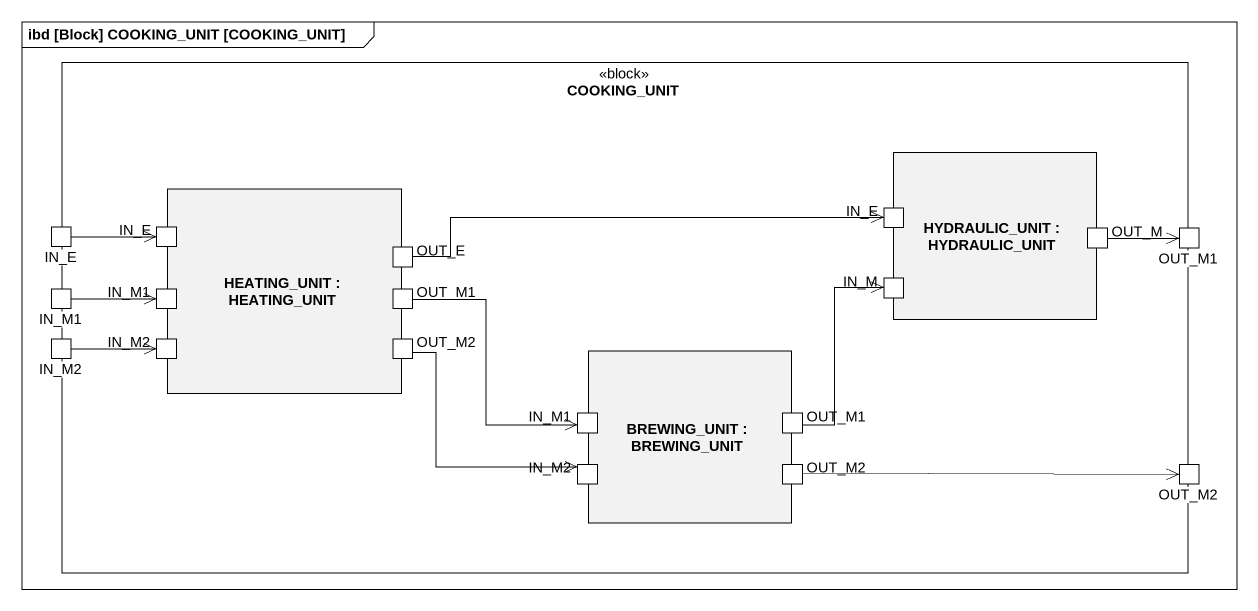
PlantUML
@startuml
mainframe ibd [Block] COOKING_UNIT [COOKING_UNIT]
rectangle COOKING_UNIT <<block>> {
  rectangle "HYDRAULIC_UNIT : HYDRAULIC_UNIT" as HYDRAULIC_UNIT {
    port "IN_E" as IN_E_3
    port OUT_M
    port IN_M
  }
  port IN_E
  rectangle "HEATING_UNIT : HEATING_UNIT" as HEATING_UNIT {
    port "IN_E" as IN_E_2
    port OUT_E
    port "IN_M1" as IN_M1_2
    port "OUT_M1" as OUT_M1_2
    port "IN_M2" as IN_M2_2
    port OUT_M2
  }
  port OUT_M1
  port IN_M1
  port IN_M2
  rectangle "BREWING_UNIT : BREWING_UNIT" as BREWING_UNIT {
    port "IN_M1" as IN_M1_3
    port "OUT_M1" as OUT_M1_3
    port "IN_M2" as IN_M2_3
    port "OUT_M2" as OUT_M2_2
  }
  port "OUT_M2" as OUT_M2_3
}
IN_E -right-> IN_E_2
OUT_E -right-> IN_E_3
OUT_M -right-> OUT_M1
IN_M1 -right-> IN_M1_2
OUT_M1_2 --> IN_M1_3
IN_M2 -right-> IN_M2_2
OUT_M2 --> IN_M2_3
OUT_M1_3 -up-> IN_M
OUT_M2_2 -right-> OUT_M2_3
@enduml
